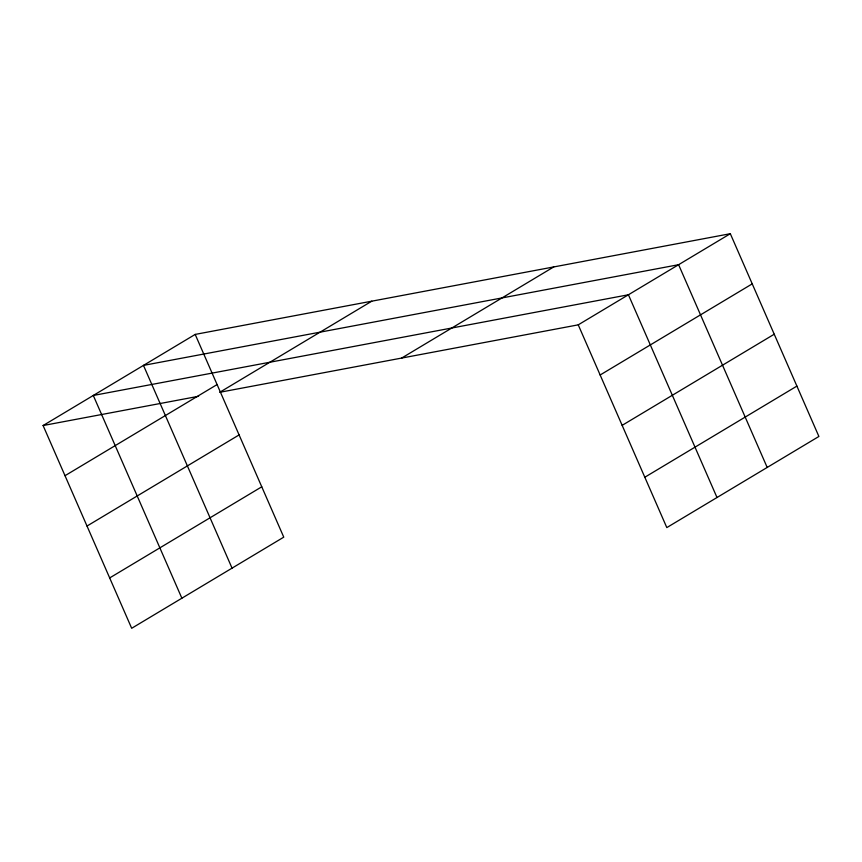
<?xml version="1.0" encoding="UTF-8"?>
<svg xmlns="http://www.w3.org/2000/svg" width="862" height="862" viewBox="0 0 862 862"><rect width="100%" height="100%" fill="white"/><g stroke="black" fill="none" stroke-linecap="round" stroke-linejoin="round"><path stroke-width="1.29" d="M195.189 334.413L283.76 537.155L131.681 628.29L43.1 425.537L195.189 334.413L730.319 233.71L818.9 436.463L666.811 527.587L578.24 324.845L219.691 392.307L371.781 301.183M65.016 475.695L217.095 384.56M87.008 526.046L239.097 434.922M401.638 358.075L553.727 266.94M109.679 577.928L261.768 486.804M578.24 324.845L730.319 233.71M600.146 374.992L752.235 283.867M622.148 425.354L774.238 334.219M644.819 477.236L796.897 386.101M43.1 425.537L198.605 396.272M767.191 467.441L678.609 264.699L143.48 365.391L232.05 568.144M717.001 497.514L628.42 294.772L93.29 395.464L181.871 598.217"/></g></svg>
